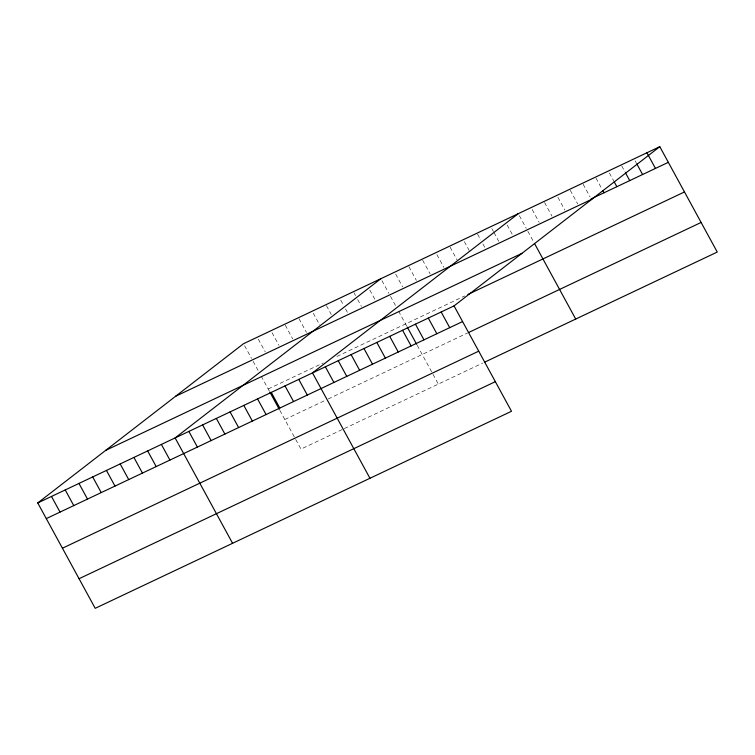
<?xml version="1.0" encoding="UTF-8"?>
<svg xmlns="http://www.w3.org/2000/svg" width="755" height="755" viewBox="0 0 755 755"><rect width="100%" height="100%" fill="white"/><g stroke="black" fill="none" stroke-linecap="round" stroke-linejoin="round"><path stroke-width="0.57" stroke-dasharray="3.77 2.83" d="M268.185 388.985L323.14 362.976M336.881 356.473L464.74 295.951M284.824 419.497L326.037 399.99M328.151 398.989L467.638 332.964M342.175 429.595L300.962 449.102L295.045 438.249M344.289 428.595L482.719 363.07M635.125 160.815L636.191 162.769M621.724 165.93L624.932 171.8M609.389 172.999L613.664 180.822M595.988 178.105L601.867 188.873M583.124 184.201L590.061 196.923M570.261 190.288L577.726 203.992M557.926 197.357L564.863 210.079M544.525 202.472L551.999 216.175M532.19 209.541L539.127 222.263M519.327 215.628L526.263 228.35M527.868 231.304L533.794 242.166M507.19 225.065L512.522 234.852M491.845 228.633L493.449 231.568M493.987 232.549L498.791 241.355M477.575 234.154L480.784 240.033M482.917 243.95L485.05 247.857M464.372 241.638L469.176 250.452M450.103 247.159L457.039 259.89M436.9 254.643L443.836 267.364M422.63 260.164L430.105 273.867M408.889 266.666L416.364 280.369M395.686 274.15L402.623 286.872M381.945 280.652L388.891 293.374M390.495 296.328L396.413 307.191M398.565 311.135L407.228 327.019M417.204 345.318L438.334 384.078M369.808 290.09L375.15 299.877M353.944 292.676L355.539 295.611M357.681 299.527L361.409 306.379M340.741 300.16L343.402 305.058M345.545 308.974L347.677 312.881M326.462 305.681L331.266 314.495M313.259 313.165L319.667 324.914M298.989 318.685L306.464 332.389M285.258 325.188L292.723 338.891M272.045 332.672L278.991 345.394M258.314 339.174L265.25 351.896M244.573 345.677L251.509 358.398M253.123 361.352L258.503 371.224M261.192 376.16L269.299 391.024M279.831 410.342L294.507 437.258"/><path stroke-width="1.13" d="M659.794 146.678L454.038 305.898L511.494 411.277L95.205 608.322L37.75 502.943L243.506 343.723L659.794 146.678L717.25 252.057L484.833 362.07M380.879 278.699L175.122 437.919L232.578 543.298M518.26 213.674L312.495 372.894L369.959 478.274M591.127 198.876L668.335 162.334M175.604 396.262L591.892 199.216M105.653 450.395L521.931 253.359M467.911 294.45L684.474 191.949M37.75 502.943L454.038 305.898M46.291 518.6L462.579 321.564M468.695 332.464L701.112 222.451M62.429 548.215L478.717 351.169M79.067 578.717L495.346 381.671M646.931 152.765L655.463 168.431M636.729 163.75L642.599 174.518M625.461 172.782L629.736 180.605M614.192 181.804L616.863 186.702M602.934 190.836L604 192.789M534.87 244.139L575.716 319.054M441.165 311.985L449.706 327.651M428.302 318.082L436.843 333.738M415.439 324.169L423.97 339.835M407.228 327.019L416.656 344.299M402.566 330.256L411.107 345.922M389.703 336.352L398.244 352.009M376.83 342.44L385.371 358.106M363.967 348.527L372.508 364.193M351.103 354.623L359.635 370.28M338.231 360.711L346.772 376.377M325.367 366.798L333.908 382.464M298.763 379.397L307.304 395.054M285.022 385.899L293.563 401.556M271.29 392.402L279.822 408.059M269.856 392.043L279.274 409.323M257.549 398.904L266.09 414.561M243.808 405.407L252.349 421.064M230.077 411.909L238.618 427.566M216.336 418.412L224.877 434.068M202.595 424.914L211.136 440.571M188.863 431.416L197.404 447.073M161.391 444.421L169.922 460.078M147.65 450.924L156.191 466.581M133.909 457.426L142.45 473.083M120.177 463.929L128.718 479.585M106.436 470.431L114.977 486.088M92.695 476.933L101.236 492.59M78.964 483.436L87.504 499.093M65.223 489.938L73.763 505.595M51.491 496.441L60.023 512.098"/></g></svg>
